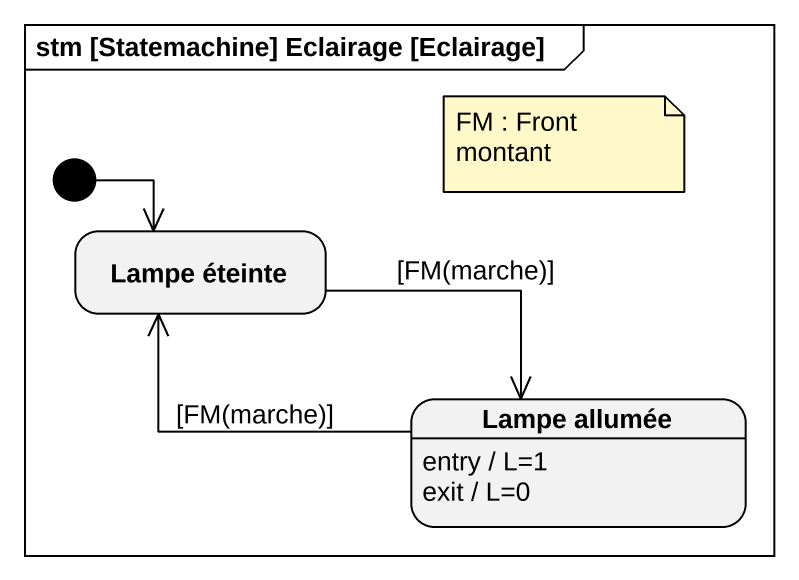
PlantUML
@startuml
mainframe stm [Statemachine] Eclairage [Eclairage]
hide empty description
state "Lampe éteinte" as Lampe_éteinte
state "Lampe allumée" as Lampe_allumée
Lampe_allumée : entry / L=1
Lampe_allumée : exit / L=0
[*] --> Lampe_éteinte
Lampe_éteinte -right-> Lampe_allumée : [FM(marche)]
Lampe_allumée -left-> Lampe_éteinte : [FM(marche)]
note as N1
  FM : Front montant
end note
@enduml
